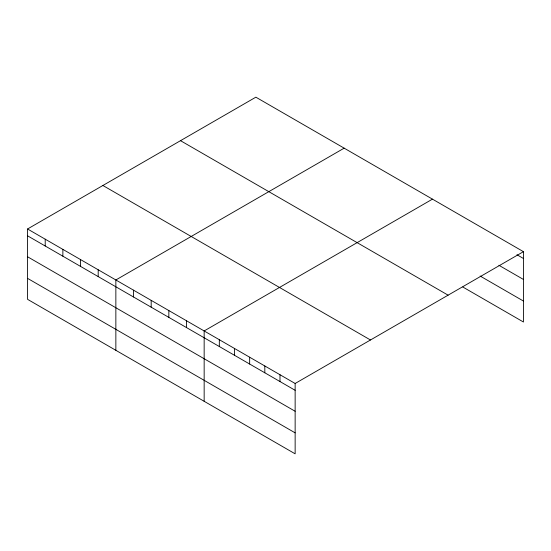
<?xml version="1.0" encoding="UTF-8"?>
<svg xmlns="http://www.w3.org/2000/svg" width="551" height="551" viewBox="0 0 551 551"><rect width="100%" height="100%" fill="white"/><g stroke="black" fill="none" stroke-linecap="round" stroke-linejoin="round"><path stroke-width="0.83" d="M27.55 228.989L295.143 383.482L295.143 453.824L27.55 299.331L27.55 228.989L255.857 97.176L523.45 251.669L523.45 322.011L462.799 286.995M344.161 148.157L115.855 279.97L115.855 350.312M432.466 199.145L204.159 330.951L204.159 401.293M295.143 383.482L523.45 251.669M516.948 254.734L523.45 258.488M498.896 265.279L523.45 279.453M480.128 276.037L523.45 301.053M180.514 140.677L448.108 295.171M102.892 185.487L370.486 339.988M27.55 235.807L295.143 390.301M27.55 256.766L295.143 411.266M27.55 278.365L295.143 432.859M279.984 374.728L279.984 381.547M264.817 365.974L264.817 372.793M249.651 357.22L249.651 364.039M234.492 348.466L234.492 355.285M219.326 339.712L219.326 346.531M186.5 320.758L186.5 327.576M168.84 310.564L168.84 317.383M151.181 300.364L151.181 307.183M133.514 290.17L133.514 296.989M98.195 269.776L98.195 276.595M80.536 259.576L80.536 266.395M62.869 249.383L62.869 256.201M45.21 239.182L45.21 246.001"/></g></svg>
